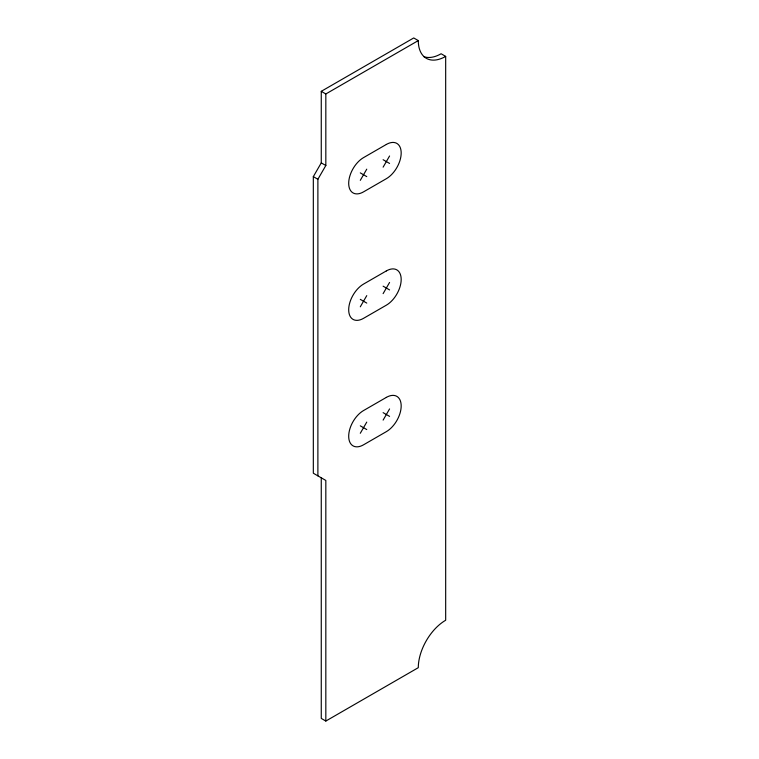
<?xml version="1.0" encoding="UTF-8"?>
<svg xmlns="http://www.w3.org/2000/svg" width="759" height="759" viewBox="0 0 759 759"><rect width="100%" height="100%" fill="white"/><g stroke="black" fill="none" stroke-linecap="round" stroke-linejoin="round"><path stroke-width="1.14" d="M325.829 721.05L325.829 480.447L313.325 473.227L313.325 176.638L321.266 162.881L321.266 91.327L413.731 37.95L418.294 40.588A38.728 22.353 -60 0 0 445.675 56.394L445.675 620.245A38.728 22.353 -60 0 0 418.294 667.673L325.829 721.05L321.266 718.412L321.266 477.819M317.888 475.865L317.888 179.266L325.829 165.519L325.829 93.964L418.294 40.588M360.297 180.338L366.758 169.162M383.115 167.16L389.576 155.984M360.297 306.807L366.758 295.631M383.115 293.638L389.576 282.452M360.297 433.275L366.758 422.099M383.115 420.106L389.576 408.93M445.675 56.394L441.112 53.756A38.728 22.353 -60 0 1 423.721 56.602M321.266 91.327L325.829 93.964M383.115 159.713L389.576 163.441M360.297 172.881L366.758 176.61M321.266 162.881L325.829 165.519M313.325 176.638L317.888 179.266M383.115 286.181L389.576 289.91M360.297 299.359L366.758 303.078M383.115 412.649L389.576 416.378M360.297 425.827L366.758 429.556M386.35 144.447L363.523 157.625A20.977 12.106 -60 0 0 348.694 183.308A20.977 12.106 -60 0 0 363.523 191.875L386.35 178.697A20.977 12.106 -60 0 0 401.179 153.014A20.977 12.106 -60 0 0 386.35 144.447M386.35 270.916L363.523 284.094A20.977 12.106 -60 0 0 348.694 309.786A20.977 12.106 -60 0 0 363.523 318.344L386.35 305.175A20.977 12.106 -60 0 0 401.179 279.483A20.977 12.106 -60 0 0 386.35 270.916M386.35 397.393L363.523 410.562A20.977 12.106 -60 0 0 348.694 436.254A20.977 12.106 -60 0 0 363.523 444.821L386.35 431.643A20.977 12.106 -60 0 0 401.179 405.951A20.977 12.106 -60 0 0 386.35 397.393"/></g></svg>
